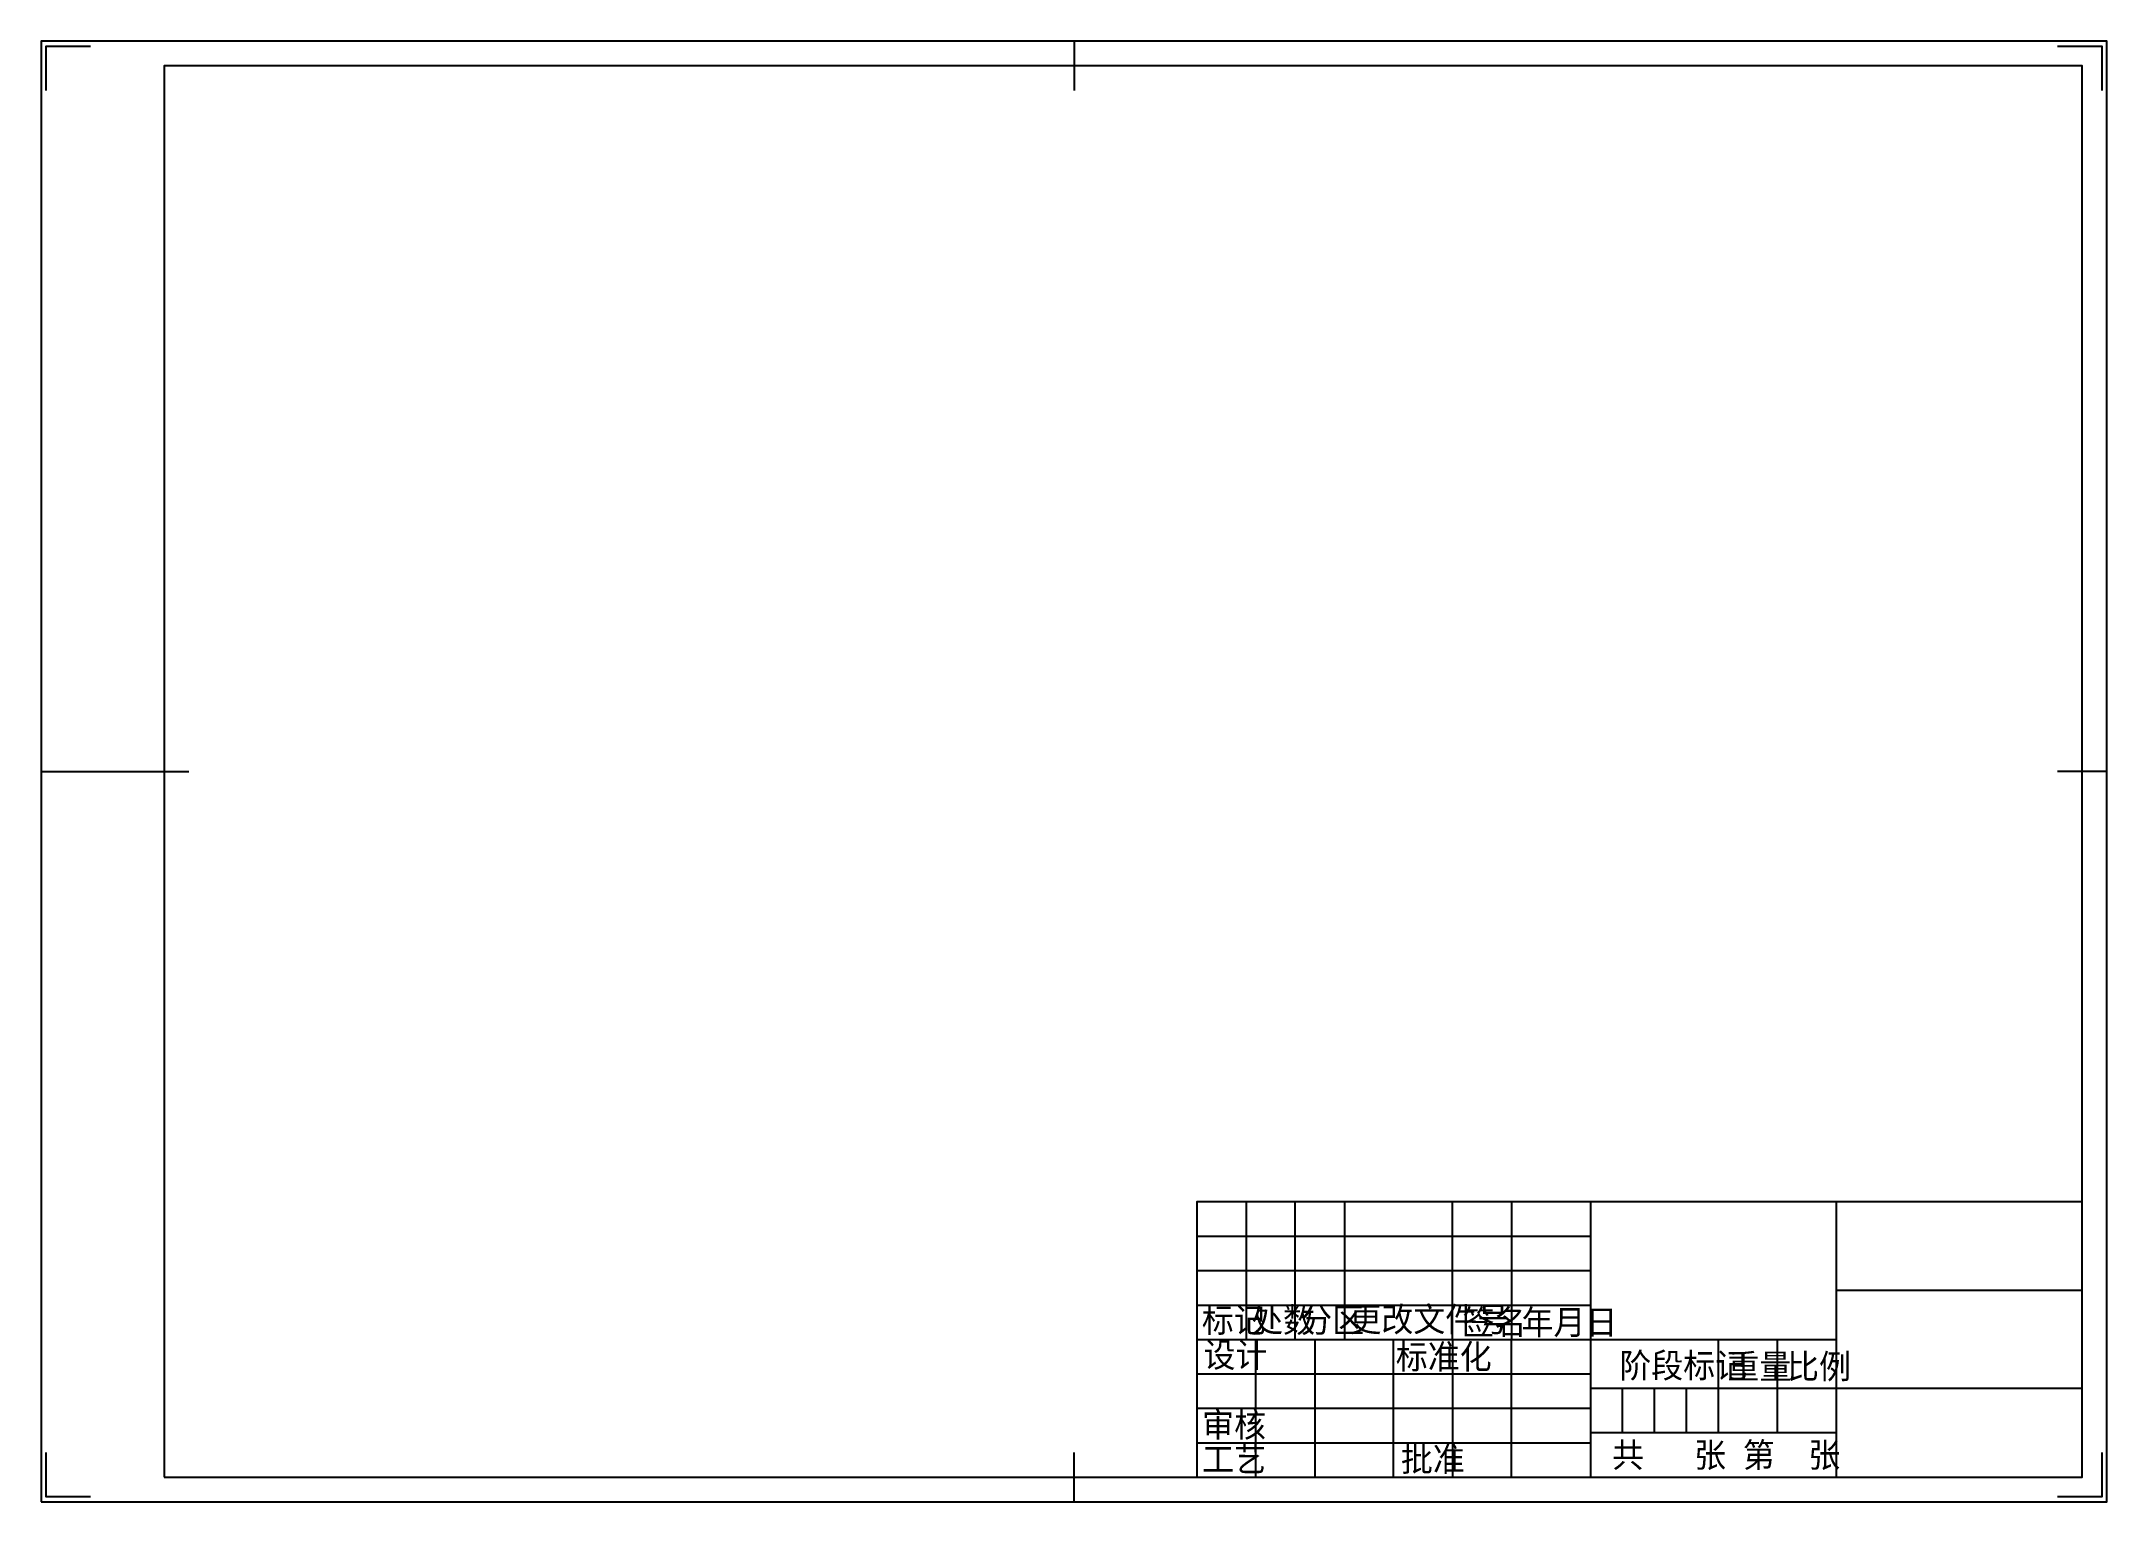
# Model space of a CAD drawing. Header units: metres. Extents: x -25 to 395, y -5 to 292.
import ezdxf

# ---------------------------------------------------------------- set-up
doc = ezdxf.new("R2010")
doc.units = ezdxf.units.M
for name, color, linetype in [('图框_内框线', 5, 'Continuous'), ('图框_外框线', 7, 'Continuous'), ('图框_标题栏文字', 6, 'Continuous'), ('图框_角线', 5, 'Continuous')]:
    doc.layers.add(name, color=color, linetype=linetype)

msp = doc.modelspace()

# ---------------------------------------------------------------- linework, layer by layer
at = {"layer": '图框_内框线'}
for points in [[(185, 292), (185, 282)], [(-25, 143.5), (5, 143.5)], [(395, 143.5), (385, 143.5)], [(185, -5), (185, 5)]]:
    msp.add_lwpolyline(points, dxfattribs=at)
msp.add_lwpolyline([(0, 0), (390, 0), (390, 287), (0, 287)], close=True, dxfattribs=at)
at = {"layer": '图框_外框线'}
for p, q in [((220, 56), (220, 28)), ((230, 28), (230, 56)), ((240, 56), (240, 28)), ((262, 28), (262, 56)), ((274, 56), (274, 28)), ((290, 56), (290, 0)), ((340, 56), (340, 0)), ((210, 49), (290, 49)), ((210, 42), (290, 42)), ((340, 38), (390, 38)), ((210, 35), (290, 35)), ((210, 28), (340, 28)), ((222, 0), (222, 28)), ((234, 28), (234, 0)), ((250, 0), (250, 28)), ((262, 28), (262, 0)), ((274, 0), (274, 28)), ((316, 28), (316, 9)), ((328, 28), (328, 9)), ((210, 21), (290, 21)), ((390, 18), (290, 18)), ((296.5, 18), (296.5, 9)), ((303, 18), (303, 9)), ((309.5, 18), (309.5, 9)), ((210, 14), (290, 14)), ((340, 9), (290, 9)), ((210, 7), (290, 7))]:
    msp.add_line(p, q, dxfattribs=at)
msp.add_lwpolyline([(-25, -5), (395, -5), (395, 292), (-25, 292)], close=True, dxfattribs=at)
msp.add_lwpolyline([(390, 56), (210, 56), (210, 0), (390, 0), (390, 56)], dxfattribs=at)
at = {"layer": '图框_角线'}
for points in [[(-24, 282), (-24, 291), (-15, 291)], [(385, 291), (394, 291), (394, 282)], [(-15, -4), (-24, -4), (-24, 5)], [(394, 5), (394, -4), (385, -4)]]:
    msp.add_lwpolyline(points, dxfattribs=at)

# ---------------------------------------------------------------- texts
at = {"layer": '图框_标题栏文字'}
for s, p in [('标记', (211, 29.44)), ('处数', (221, 29.44)), ('分区', (231, 29.44)), ('更改文件号', (241, 29.59)), ('签名', (264, 29)), ('年月日', (276, 29)), ('设计', (211.33, 22.35)), ('标准化', (250.44, 22)), ('阶段标记', (295.89, 20.2)), ('重量', (317.89, 20)), ('比例', (330, 20)), ('审核', (211.05, 8.15)), ('工艺', (211.05, 1.15)), ('批准', (251.47, 1.15)), ('共   张 第  张', (294.4, 2))]:
    msp.add_text(s, height=5, dxfattribs=at).set_placement(p)

doc.saveas('drawing.dxf')
